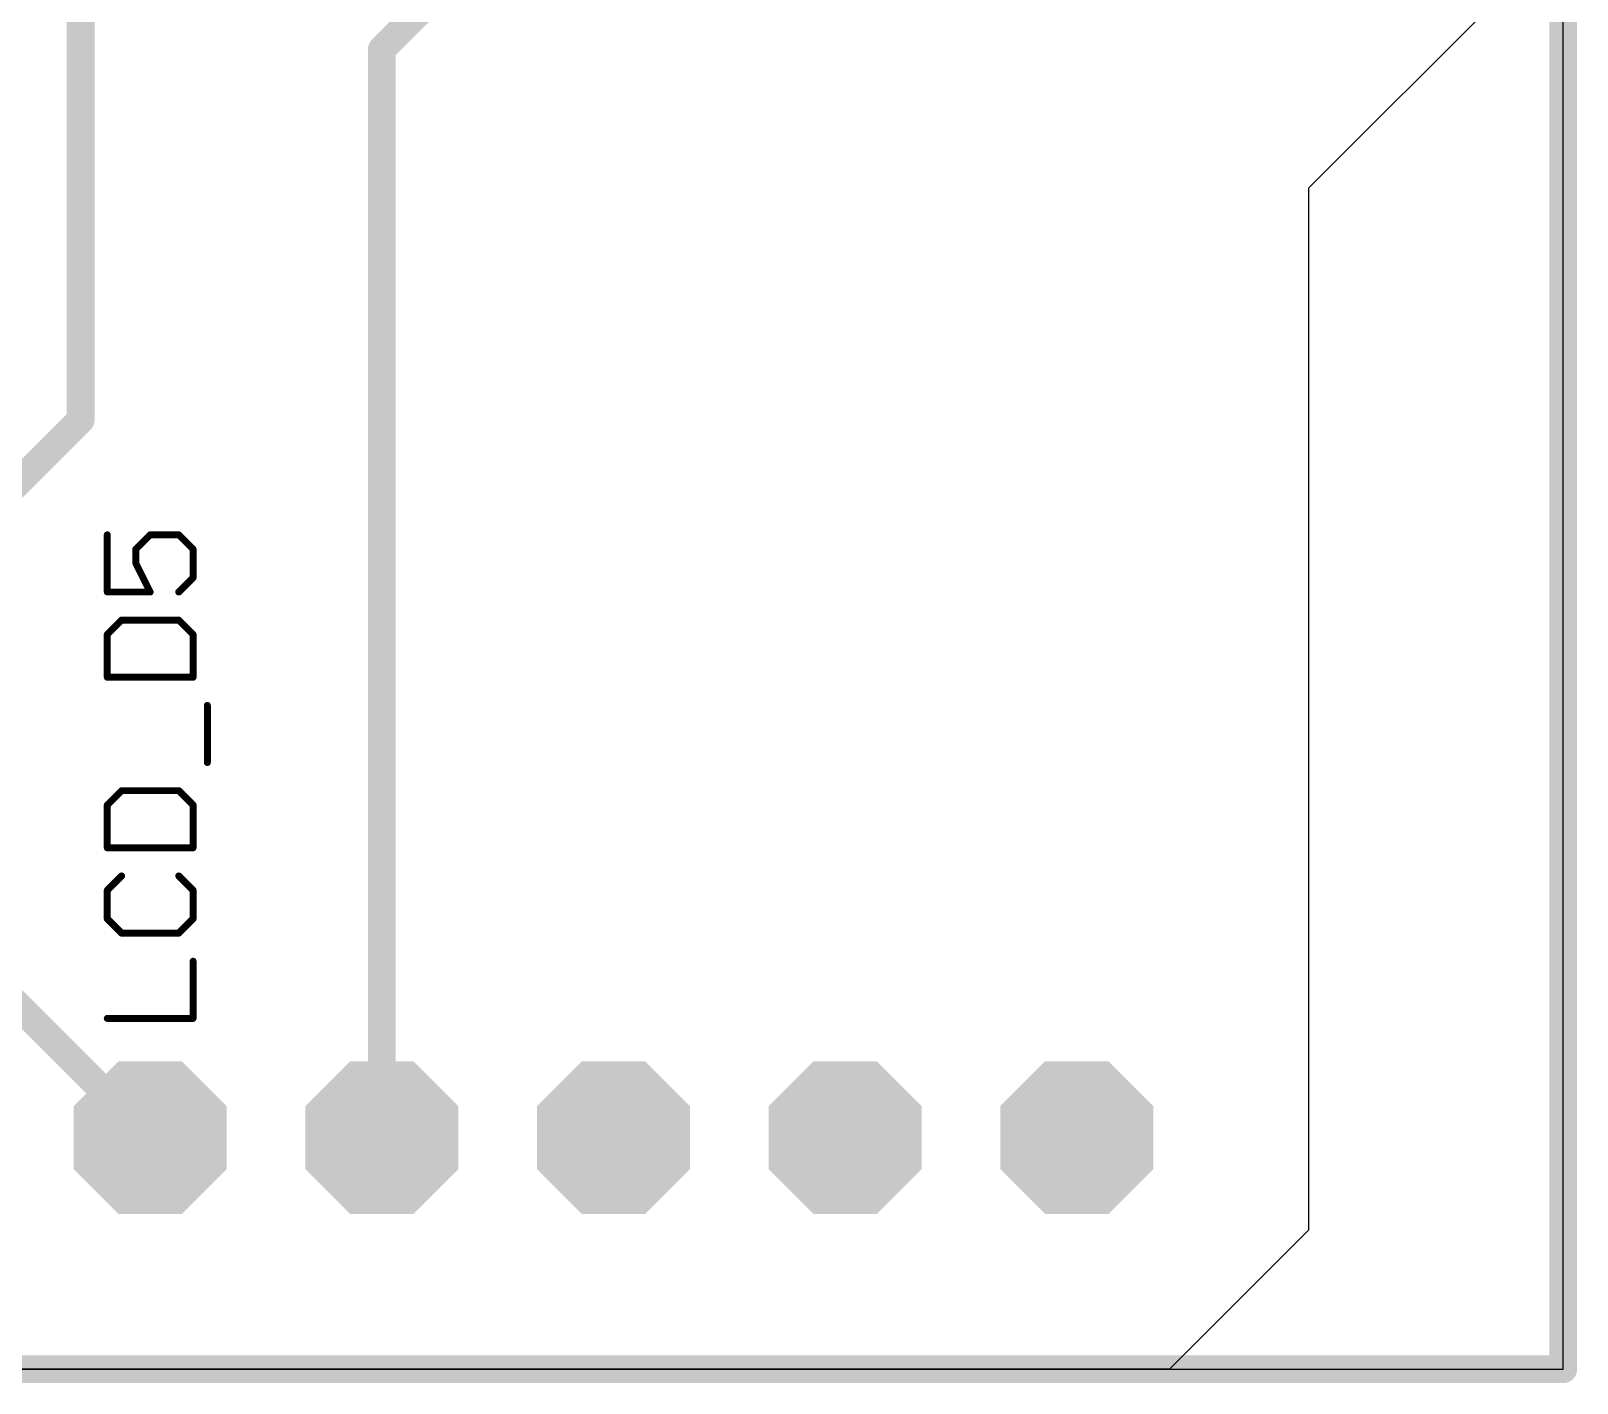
# Model space of a CAD drawing. Extents: x -5.1 to 70.5, y -0.2 to 53.5.
# Drawn here: x 53.56 to 70.51, y -0.15 to 14.68 of the extents above; entities that cross this region are included whole.
import ezdxf

# ---------------------------------------------------------------- set-up
doc = ezdxf.new("R2010")
doc.units = 0
for name, color, linetype in [('1', 12, 'CONTINUOUS'), ('16', 132, 'CONTINUOUS'), ('17', 110, 'CONTINUOUS'), ('20', 53, 'CONTINUOUS'), ('21', 253, 'CONTINUOUS')]:
    doc.layers.add(name, color=color, linetype=linetype)

# ---------------------------------------------------------------- blocks, each defined once
blk = doc.blocks.new('OCTAGONP')
at = {"const_width": 0.5}
blk.add_lwpolyline([(-0.25, -0.1036), (-0.25, 0.1036), (-0.1036, 0.25), (0.1036, 0.25), (0.25, 0.1036), (0.25, -0.1036), (0.1036, -0.25), (-0.1036, -0.25), (-0.25, -0.1036), (-0.25, 0.1036)], dxfattribs=at)

msp = doc.modelspace()

# ---------------------------------------------------------------- linework, layer by layer
at = {"layer": '1', "const_width": 0.3048}
for points in [[(70.358, 53.34), (70.358, 0)], [(57.404, 14.478), (58.674, 15.748)], [(57.404, 2.54), (57.404, 14.478)], [(51.562, 5.842), (54.864, 2.54)], [(70.358, 0), (-0.254, 0)]]:
    msp.add_lwpolyline(points, dxfattribs=at)
at = {"layer": '1', "const_width": 0.1524}
for points in [[(57.4802, 14.478, 1), (57.3278, 14.478)], [(57.3501, 14.5319, 1), (57.4579, 14.4241)], [(54.8101, 2.4861, 1), (54.9179, 2.5939)], [(57.3278, 2.54, 1), (57.4802, 2.54)], [(70.2818, 0, 1), (70.4342, 0)], [(70.358, -0.0762, 1), (70.358, 0.0762)]]:
    msp.add_lwpolyline(points, format="xyb", dxfattribs=at)
at = {"layer": '16', "const_width": 0.3048}
for points in [[(54.102, 10.414), (54.102, 24.892)], [(52.324, 8.636), (54.102, 10.414)]]:
    msp.add_lwpolyline(points, dxfattribs=at)
at = {"layer": '16', "const_width": 0.1524}
for points in [[(54.1559, 10.3601, 1), (54.0481, 10.4679)], [(54.0258, 10.414, 1), (54.1782, 10.414)]]:
    msp.add_lwpolyline(points, format="xyb", dxfattribs=at)
at = {"layer": '20'}
for p, q in [((70.358, 0), (70.358, 53.34)), ((0, 0), (70.358, 0))]:
    msp.add_line(p, q, dxfattribs=at)
at = {"layer": '21'}
for p, q in [((70.104, 15.494), (67.564, 12.954)), ((67.564, 12.954), (67.564, 1.524)), ((67.564, 1.524), (66.04, 0)), ((66.04, 0), (1.524, 0))]:
    msp.add_line(p, q, dxfattribs=at)
at = {"layer": '21', "const_width": 0.0762}
for points in [[(54.3933, 9.1528), (54.3933, 8.5257)], [(54.7068, 8.996), (54.8636, 9.1528)], [(54.8636, 9.1528), (55.1771, 9.1528)], [(55.1771, 9.1528), (55.3339, 8.996)], [(54.7068, 8.8392), (54.7068, 8.996)], [(55.3339, 8.996), (55.3339, 8.6825)], [(54.8636, 8.5257), (54.7068, 8.8392)], [(55.3339, 8.6825), (55.1771, 8.5257)], [(54.3933, 8.5257), (54.8636, 8.5257)], [(54.5501, 8.2172), (54.3933, 8.0605)], [(55.1771, 8.2172), (54.5501, 8.2172)], [(55.3339, 8.0605), (55.1771, 8.2172)], [(54.3933, 8.0605), (54.3933, 7.5902)], [(55.3339, 7.5902), (55.3339, 8.0605)], [(54.3933, 7.5902), (55.3339, 7.5902)], [(55.4907, 6.6547), (55.4907, 7.2817)], [(54.5501, 6.3462), (54.3933, 6.1894)], [(55.1771, 6.3462), (54.5501, 6.3462)], [(55.3339, 6.1894), (55.1771, 6.3462)], [(54.3933, 6.1894), (54.3933, 5.7191)], [(55.3339, 5.7191), (55.3339, 6.1894)], [(54.3933, 5.7191), (55.3339, 5.7191)], [(54.5501, 5.4107), (54.3933, 5.2539)], [(55.3339, 5.2539), (55.1771, 5.4107)], [(54.3933, 5.2539), (54.3933, 4.9404)], [(55.3339, 4.9404), (55.3339, 5.2539)], [(54.3933, 4.9404), (54.5501, 4.7836)], [(55.1771, 4.7836), (55.3339, 4.9404)], [(54.5501, 4.7836), (55.1771, 4.7836)], [(55.3339, 3.8481), (55.3339, 4.4752)], [(54.3933, 3.8481), (55.3339, 3.8481)]]:
    msp.add_lwpolyline(points, dxfattribs=at)
at = {"layer": '21', "const_width": 0.0381}
for points in [[(54.4123, 9.1528, 1), (54.3742, 9.1528)], [(54.8636, 9.1718, 1), (54.8636, 9.1337)], [(54.8771, 9.1393, 1), (54.8501, 9.1662)], [(55.1906, 9.1662, 1), (55.1637, 9.1393)], [(55.1771, 9.1337, 1), (55.1771, 9.1718)], [(54.6934, 9.0095, 1), (54.7203, 8.9825)], [(54.7259, 8.996, 1), (54.6878, 8.996)], [(55.3529, 8.996, 1), (55.3148, 8.996)], [(55.3204, 8.9825, 1), (55.3474, 9.0095)], [(54.7239, 8.8477, 1), (54.6898, 8.8307)], [(54.6878, 8.8392, 1), (54.7259, 8.8392)], [(55.3148, 8.6825, 1), (55.3529, 8.6825)], [(55.3474, 8.669, 1), (55.3204, 8.6959)], [(54.3933, 8.5447, 1), (54.3933, 8.5066)], [(54.3742, 8.5257, 1), (54.4123, 8.5257)], [(54.8466, 8.5172, 1), (54.8806, 8.5342)], [(54.8636, 8.5066, 1), (54.8636, 8.5447)], [(55.1637, 8.5392, 1), (55.1906, 8.5122)], [(54.5501, 8.2363, 1), (54.5501, 8.1982)], [(54.5635, 8.2038, 1), (54.5366, 8.2307)], [(55.1906, 8.2307, 1), (55.1637, 8.2038)], [(55.1771, 8.1982, 1), (55.1771, 8.2363)], [(54.4123, 8.0605, 1), (54.3742, 8.0605)], [(54.3798, 8.0739, 1), (54.4068, 8.047)], [(55.3529, 8.0605, 1), (55.3148, 8.0605)], [(55.3204, 8.047, 1), (55.3474, 8.0739)], [(54.3933, 7.6092, 1), (54.3933, 7.5711)], [(54.3742, 7.5902, 1), (54.4123, 7.5902)], [(55.3148, 7.5902, 1), (55.3529, 7.5902)], [(55.3339, 7.5711, 1), (55.3339, 7.6092)], [(55.5097, 7.2817, 1), (55.4716, 7.2817)], [(55.4716, 6.6547, 1), (55.5097, 6.6547)], [(54.5501, 6.3653, 1), (54.5501, 6.3272)], [(54.5635, 6.3327, 1), (54.5366, 6.3597)], [(55.1906, 6.3597, 1), (55.1637, 6.3327)], [(55.1771, 6.3272, 1), (55.1771, 6.3653)], [(54.4123, 6.1894, 1), (54.3742, 6.1894)], [(54.3798, 6.2029, 1), (54.4068, 6.176)], [(55.3529, 6.1894, 1), (55.3148, 6.1894)], [(55.3204, 6.176, 1), (55.3474, 6.2029)], [(54.3933, 5.7382, 1), (54.3933, 5.7001)], [(54.3742, 5.7191, 1), (54.4123, 5.7191)], [(55.3148, 5.7191, 1), (55.3529, 5.7191)], [(55.3339, 5.7001, 1), (55.3339, 5.7382)], [(54.5635, 5.3972, 1), (54.5366, 5.4242)], [(55.1906, 5.4242, 1), (55.1637, 5.3972)], [(54.4123, 5.2539, 1), (54.3742, 5.2539)], [(54.3798, 5.2674, 1), (54.4068, 5.2404)], [(55.3529, 5.2539, 1), (55.3148, 5.2539)], [(55.3204, 5.2404, 1), (55.3474, 5.2674)], [(54.4068, 4.9539, 1), (54.3798, 4.9269)], [(54.3742, 4.9404, 1), (54.4123, 4.9404)], [(55.3148, 4.9404, 1), (55.3529, 4.9404)], [(55.3474, 4.9269, 1), (55.3204, 4.9539)], [(54.5501, 4.8027, 1), (54.5501, 4.7646)], [(54.5366, 4.7701, 1), (54.5635, 4.7971)], [(55.1637, 4.7971, 1), (55.1906, 4.7701)], [(55.1771, 4.7646, 1), (55.1771, 4.8027)], [(55.3529, 4.4752, 1), (55.3148, 4.4752)], [(54.3933, 3.8672, 1), (54.3933, 3.8291)], [(55.3148, 3.8481, 1), (55.3529, 3.8481)], [(55.3339, 3.8291, 1), (55.3339, 3.8672)]]:
    msp.add_lwpolyline(points, format="xyb", dxfattribs=at)

# ---------------------------------------------------------------- block references
at = {"layer": '17', "xscale": 1.6764, "yscale": 1.6764}
for p in [(54.864, 2.54), (54.864, 2.54), (57.404, 2.54), (57.404, 2.54), (59.944, 2.54), (59.944, 2.54), (62.484, 2.54), (62.484, 2.54), (65.024, 2.54), (65.024, 2.54)]:
    msp.add_blockref('OCTAGONP', p, dxfattribs=at)

doc.saveas('drawing.dxf')
